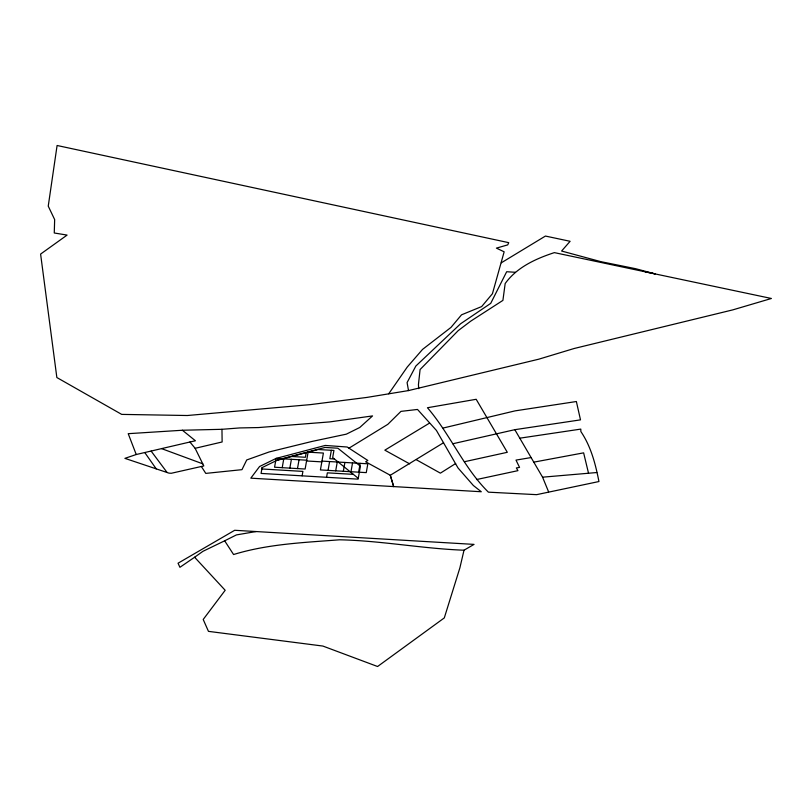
<?xml version="1.0" encoding="UTF-8"?>
<svg xmlns="http://www.w3.org/2000/svg" width="812" height="812" viewBox="0 0 812 812"><rect width="100%" height="100%" fill="white"/><g stroke="black" fill="none" stroke-linecap="round" stroke-linejoin="round"><path stroke-width="1.22" d="M201.366 466.504L205.781 473.396L241.976 469.661L246.726 459.957L269.148 451.959L311.859 441.474L346.338 434.156L359.746 427.498L372.546 415.917L329.875 421.895L258.612 427.559L239.713 427.934L221.96 429.304L222.133 441.972L195.134 448.305L189.917 442.012L136.233 454.517L124.916 458.364L168.957 473.132L171.291 473.274L203.802 465.936L195.134 448.305M282.211 467.682L283.764 458.851M289.843 468.128L291.406 459.308M297.486 468.575L299.049 459.754M302.115 475.842L302.906 471.396L261.86 468.971M306.215 452.66L305.393 457.278L291.762 456.476M326.566 477.283L327.358 472.838L353.291 474.36M331.337 450.284L329.855 458.719L334.442 458.983M328.058 470.381L329.611 461.551M335.701 470.828L337.254 462.008M343.334 471.275L344.897 462.454M350.977 471.731L352.54 462.901M358.62 472.178L360.183 463.358M464.007 550.211L459.897 567.801L444.306 617.902L377.58 666.51L322.882 646.058L208.461 631.36L203.203 619.465L225.178 590.283L194.616 557.235L179.919 567.304L178.051 563.213L234.698 530.287L474.035 544.395L464.007 550.211C422.341 548.648 381.214 540.68 339.568 539.797C304.013 542.568 267.889 543.959 233.582 554.525L224.66 540.812L202.98 551.297L194.616 557.235M388.704 393.8L407.279 367.014L422.555 349.393L450.975 327.419L461.531 314.823L481.668 306.56L492.427 293.731L504.15 251.811L496.416 248.117L507.723 244.889L508.738 242.666L57.094 145.49L48.243 206.136L54.658 219.575L54.262 232.993L67.102 235.084L40.6 254.075L56.85 377.529L121.698 414.394L187.339 415.511L310.6 404.599L366.872 397.423L408.517 390.582L538.742 359.198L574.114 348.51L732.789 309.88L771.4 298.481L554.363 252.623C535.839 258.683 516.909 267.239 505.176 283.53L502.912 300.389L470.747 321.146L458.161 330.667L420.078 369.561L418.444 384.573L418.687 388.654M443.565 442.723L390.288 475.264L365.654 461.815L367.826 460.465L347.201 447.016L325.226 445.443L276.131 458.404L259.566 466.524L250.806 478.166L481.283 491.747L473.345 485.485L458.009 467.945L436.42 430.421L417.51 409.451L400.955 411.379L387.811 424.341L348.967 448.173M455.664 463.53L440.388 473.152L416.424 459.795M429.507 423.123L384.837 450.163L409.654 463.865M501.308 262.804L545.431 236.059L570.115 241.296L561.599 251.03L600.829 261.647L635.532 268.681L655.193 273.908L645.154 271.807M224.66 540.812L236.454 534.905L256.115 531.535M276.719 460.445L318.142 449.513L333.935 450.437L332.676 457.572L358.265 478.329M464.393 461.734L507.307 452.304L476.177 399.291L427.447 407.736C450.183 434.115 463.51 467.539 488.398 492.163L536.63 494.66L598.941 481.536C595.48 463.997 591.034 446.59 580.864 431.537L580.793 429.101L519.792 438.186M443.129 428.046L515.123 410.862L576.368 401.524L580.499 419.865L514.818 429.68L452.791 443.768M189.917 442.012L195.438 440.784L182.406 430.248L128.215 433.679L136.233 454.517M476.502 479.557L517.934 470.655L516.361 467.945L519.558 467.407L515.996 460.099L531.099 457.562M533.788 462.15L583.625 452.852L588.527 473.234M514.818 429.68L542.568 477.182L596.769 472.533M182.406 430.248L221.96 429.304M306.692 460.201L276.121 458.404L274.568 467.225L305.129 469.031L308.113 452.152L323.399 453.055L320.415 469.925L366.263 472.625L367.826 463.804L321.968 461.104M306.55 460.983L321.836 461.876M515.427 272.294L506.678 271.726L490.712 303.373L460.556 323.795L415.845 366.039L407.086 382.584L408.517 390.582M161.7 448.671L202.767 463.825M151.144 451.107L167.12 472.513M144.82 452.619L156.239 468.869M542.568 477.182L548.587 491.818M262.093 467.61L261.068 473.426L358.122 479.141L360.406 466.2L337.843 448.204L325.023 447.442L277.795 459.917L262.093 467.61M393.678 486.581L390.288 475.264L393.668 486.581"/></g></svg>
